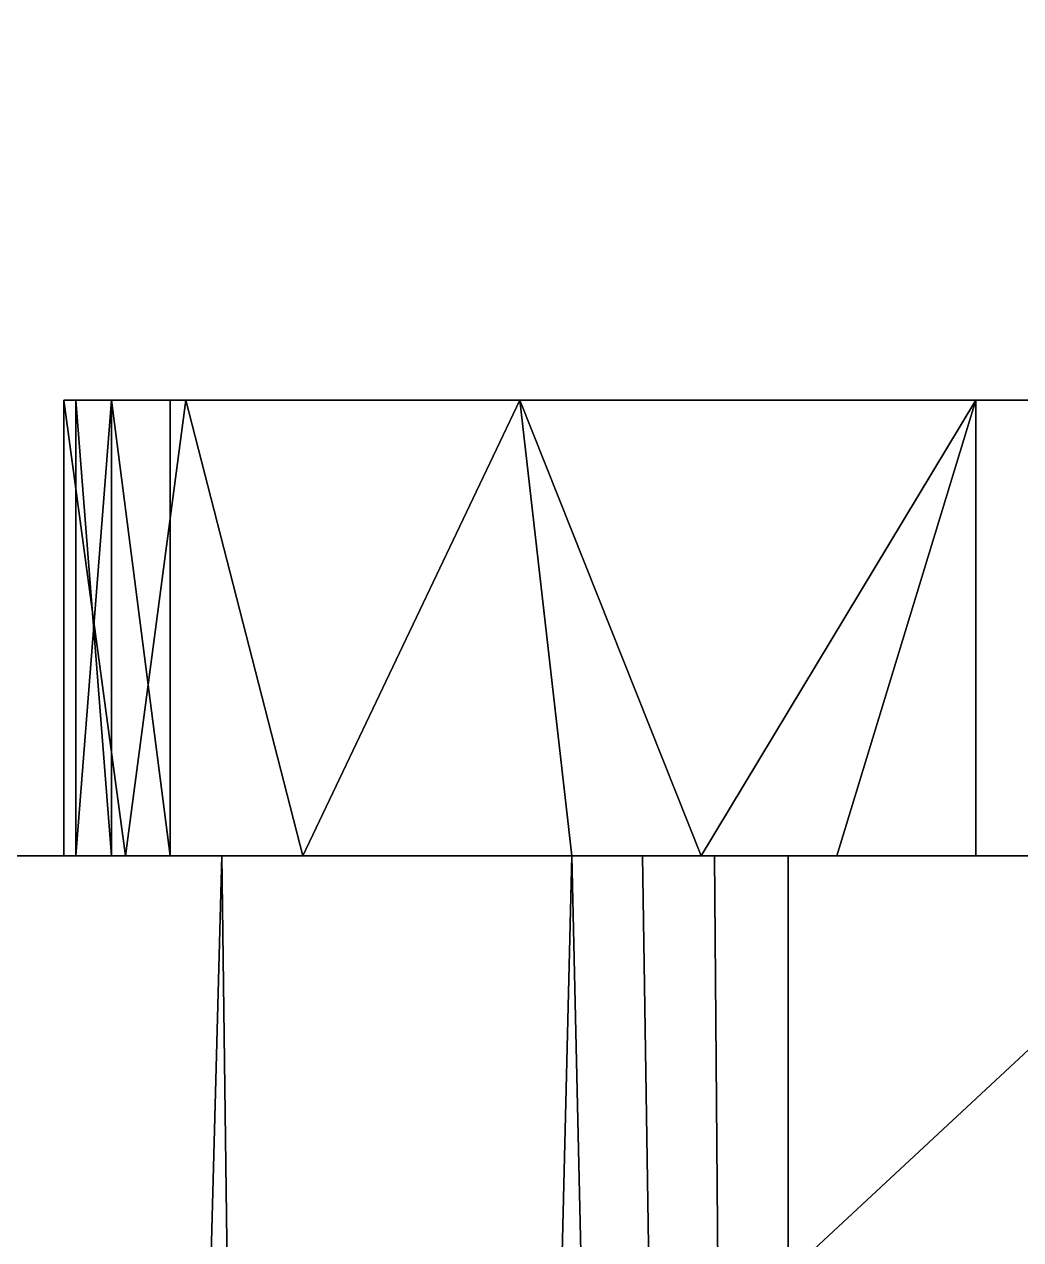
# Model space of a CAD drawing. Extents: x -1998 to 40, y -600 to 0.
# Drawn here: x -1972.053 to -1970.961, y -429.621 to -428.288 of the extents above; entities that cross this region are included whole.
import ezdxf

# ---------------------------------------------------------------- set-up
doc = ezdxf.new("R2010")
doc.units = 0

# ---------------------------------------------------------------- blocks, each defined once
blk = doc.blocks.new('rack tv terrero.bajo.Suelo1', base_point=(20, 20))
at = {"layer": 'e-cerezo locarno H1632', "color": 0}
for points in [[(20, 20), (20, 432), (1500, 432), (1500, 20)], [(20, 20, 18), (20, 432, 18), (1500, 432, 18), (1500, 20, 18)]]:
    blk.add_3dface(points, dxfattribs=at)
blk = doc.blocks.new('rack tv terrero.bajo.Suelo')
at = {"layer": 'e-cerezo locarno H1632'}
blk.add_blockref('rack tv terrero.bajo.Suelo1', (20, 20), dxfattribs=at)
blk = doc.blocks.new('rack tv terrero.bajo.Techo1', base_point=(1500, 0, 600))
at = {"layer": 'e-cerezo locarno H1632', "color": 0}
for points in [[(1500, 0, 600), (1500, 432, 600), (0, 432, 600), (0, 0, 600)], [(1500, 0, 582), (1500, 432, 582), (0, 432, 582), (0, 0, 582)]]:
    blk.add_3dface(points, dxfattribs=at)
blk = doc.blocks.new('rack tv terrero.bajo.Techo')
at = {"layer": 'e-cerezo locarno H1632'}
blk.add_blockref('rack tv terrero.bajo.Techo1', (1500, 0, 600), dxfattribs=at)
blk = doc.blocks.new('rack tv terrero.bajo.Latl Izq1', base_point=(20, 20, 582))
at = {"layer": 'e-cerezo locarno', "color": 0}
blk.add_3dface([(38, 20, 582), (38, 432, 582), (20, 432, 582), (20, 20, 582)], dxfattribs=at)
at = {"layer": 'e-cerezo locarno H1632', "color": 0}
blk.add_3dface([(38, 432, 18), (38, 20, 18), (20, 20, 18), (20, 432, 18)], dxfattribs=at)
blk = doc.blocks.new('rack tv terrero.bajo.Latl Izq')
at = {"layer": 'e-cerezo locarno H1632'}
blk.add_blockref('rack tv terrero.bajo.Latl Izq1', (20, 20, 582), dxfattribs=at)
blk = doc.blocks.new('rack tv terrero.bajo.puerta (unica) [1]2', base_point=(62.45, 20.8, 273.5))
at = {"layer": 'ACCESSORY', "color": 0, "invisible_edges": 8}
for points in [[(26.0032, 21.3, 310.3618), (25.9901, 21.3, 310.2), (26.9901, 21.3, 309.2), (26.0032, 21.3, 310.3618)], [(26.0032, 21.3, 310.3618), (25.9901, 21.3, 310.2), (26.9901, 21.3, 309.2), (26.0032, 21.3, 310.3618)], [(26.124, 21.3, 309.7), (26.9901, 21.3, 309.2), (25.9901, 21.3, 310.2), (26.124, 21.3, 309.7)], [(26.124, 21.3, 309.7), (26.9901, 21.3, 309.2), (25.9901, 21.3, 310.2), (26.124, 21.3, 309.7)], [(25.9901, 21.3, 293.8), (26.0032, 21.3, 293.6382), (26.9901, 21.3, 294.8), (25.9901, 21.3, 293.8)], [(25.9901, 21.3, 293.8), (26.0032, 21.3, 293.6382), (26.9901, 21.3, 294.8), (25.9901, 21.3, 293.8)], [(25.9901, 21.3, 310.2), (26.0579, 20.8, 309.8379), (26.124, 21.3, 309.7), (25.9901, 21.3, 310.2)], [(25.9901, 21.3, 310.2), (26.0579, 20.8, 309.8379), (26.124, 21.3, 309.7), (25.9901, 21.3, 310.2)], [(25.9901, 21.3, 293.8), (26.124, 21.3, 294.3), (26.0579, 20.8, 294.1621), (25.9901, 21.3, 293.8)], [(25.9901, 21.3, 293.8), (26.124, 21.3, 294.3), (26.0579, 20.8, 294.1621), (25.9901, 21.3, 293.8)], [(25.9901, 20.8, 310.2), (26.0579, 20.8, 309.8379), (25.9901, 21.3, 310.2), (25.9901, 20.8, 310.2)], [(25.9901, 20.8, 310.2), (26.0579, 20.8, 309.8379), (25.9901, 21.3, 310.2), (25.9901, 20.8, 310.2)], [(25.9901, 20.8, 293.8), (25.9901, 21.3, 293.8), (26.0579, 20.8, 294.1621), (25.9901, 20.8, 293.8)], [(25.9901, 20.8, 293.8), (25.9901, 21.3, 293.8), (26.0579, 20.8, 294.1621), (25.9901, 20.8, 293.8)], [(26.0032, 21.3, 310.3618), (26.9901, 21.3, 309.2), (26.0424, 21.3, 310.5194), (26.0032, 21.3, 310.3618)], [(26.0032, 21.3, 310.3618), (26.9901, 21.3, 309.2), (26.0424, 21.3, 310.5194), (26.0032, 21.3, 310.3618)], [(26.0032, 21.3, 293.6382), (26.0424, 21.3, 293.4806), (26.9901, 21.3, 294.8), (26.0032, 21.3, 293.6382)], [(26.0032, 21.3, 293.6382), (26.0424, 21.3, 293.4806), (26.9901, 21.3, 294.8), (26.0032, 21.3, 293.6382)], [(26.0424, 21.3, 310.5194), (26.0424, 20.8, 310.5194), (26.0032, 21.3, 310.3618), (26.0424, 21.3, 310.5194)], [(26.0424, 21.3, 310.5194), (26.0424, 20.8, 310.5194), (26.0032, 21.3, 310.3618), (26.0424, 21.3, 310.5194)], [(26.0032, 20.8, 310.3618), (26.0032, 21.3, 310.3618), (26.0424, 20.8, 310.5194), (26.0032, 20.8, 310.3618)], [(26.0032, 20.8, 310.3618), (26.0032, 21.3, 310.3618), (26.0424, 20.8, 310.5194), (26.0032, 20.8, 310.3618)], [(26.0032, 20.8, 293.6382), (26.0424, 20.8, 293.4806), (26.0424, 21.3, 293.4806), (26.0032, 20.8, 293.6382)], [(26.0032, 20.8, 293.6382), (26.0424, 20.8, 293.4806), (26.0424, 21.3, 293.4806), (26.0032, 20.8, 293.6382)], [(26.0032, 21.3, 293.6382), (26.0032, 20.8, 293.6382), (26.0424, 21.3, 293.4806), (26.0032, 21.3, 293.6382)], [(26.0032, 21.3, 293.6382), (26.0032, 20.8, 293.6382), (26.0424, 21.3, 293.4806), (26.0032, 21.3, 293.6382)], [(26.1066, 21.3, 310.6686), (26.0424, 21.3, 310.5194), (26.9901, 21.3, 309.2), (26.1066, 21.3, 310.6686)], [(26.1066, 21.3, 310.6686), (26.0424, 21.3, 310.5194), (26.9901, 21.3, 309.2), (26.1066, 21.3, 310.6686)], [(26.0424, 21.3, 293.4806), (26.1066, 21.3, 293.3314), (26.9901, 21.3, 294.8), (26.0424, 21.3, 293.4806)], [(26.0424, 21.3, 293.4806), (26.1066, 21.3, 293.3314), (26.9901, 21.3, 294.8), (26.0424, 21.3, 293.4806)], [(26.1066, 21.3, 310.6686), (26.1066, 20.8, 310.6686), (26.0424, 21.3, 310.5194), (26.1066, 21.3, 310.6686)], [(26.1066, 21.3, 310.6686), (26.1066, 20.8, 310.6686), (26.0424, 21.3, 310.5194), (26.1066, 21.3, 310.6686)], [(26.1066, 20.8, 310.6686), (26.0424, 20.8, 310.5194), (26.0424, 21.3, 310.5194), (26.1066, 20.8, 310.6686)], [(26.1066, 20.8, 310.6686), (26.0424, 20.8, 310.5194), (26.0424, 21.3, 310.5194), (26.1066, 20.8, 310.6686)], [(26.2523, 20.8, 309.5249), (26.124, 21.3, 309.7), (26.0579, 20.8, 309.8379), (26.2523, 20.8, 309.5249)], [(26.2523, 20.8, 309.5249), (26.124, 21.3, 309.7), (26.0579, 20.8, 309.8379), (26.2523, 20.8, 309.5249)], [(26.0579, 20.8, 294.1621), (26.124, 21.3, 294.3), (26.2523, 20.8, 294.4751), (26.0579, 20.8, 294.1621)], [(26.0579, 20.8, 294.1621), (26.124, 21.3, 294.3), (26.2523, 20.8, 294.4751), (26.0579, 20.8, 294.1621)], [(29.7293, 21.3, 315.4325), (26.1066, 21.3, 310.6686), (26.9901, 21.3, 309.2), (29.7293, 21.3, 315.4325)], [(29.7293, 21.3, 315.4325), (26.1066, 21.3, 310.6686), (26.9901, 21.3, 309.2), (29.7293, 21.3, 315.4325)], [(26.1066, 21.3, 293.3314), (29.7293, 21.3, 288.5675), (26.9901, 21.3, 294.8), (26.1066, 21.3, 293.3314)], [(26.1066, 21.3, 293.3314), (29.7293, 21.3, 288.5675), (26.9901, 21.3, 294.8), (26.1066, 21.3, 293.3314)], [(26.4901, 21.3, 309.334), (26.9901, 21.3, 309.2), (26.124, 21.3, 309.7), (26.4901, 21.3, 309.334)], [(26.4901, 21.3, 309.334), (26.9901, 21.3, 309.2), (26.124, 21.3, 309.7), (26.4901, 21.3, 309.334)], [(26.124, 21.3, 309.7), (26.2523, 20.8, 309.5249), (26.4901, 21.3, 309.334), (26.124, 21.3, 309.7)], [(26.124, 21.3, 309.7), (26.2523, 20.8, 309.5249), (26.4901, 21.3, 309.334), (26.124, 21.3, 309.7)], [(26.4901, 21.3, 294.666), (26.2523, 20.8, 294.4751), (26.124, 21.3, 294.3), (26.4901, 21.3, 294.666)], [(26.4901, 21.3, 294.666), (26.2523, 20.8, 294.4751), (26.124, 21.3, 294.3), (26.4901, 21.3, 294.666)], [(26.2523, 20.8, 309.5249), (26.5469, 20.8, 309.3035), (26.4901, 21.3, 309.334), (26.2523, 20.8, 309.5249)], [(26.2523, 20.8, 309.5249), (26.5469, 20.8, 309.3035), (26.4901, 21.3, 309.334), (26.2523, 20.8, 309.5249)], [(26.5469, 20.8, 294.6965), (26.2523, 20.8, 294.4751), (26.4901, 21.3, 294.666), (26.5469, 20.8, 294.6965)], [(26.5469, 20.8, 294.6965), (26.2523, 20.8, 294.4751), (26.4901, 21.3, 294.666), (26.5469, 20.8, 294.6965)], [(26.4901, 21.3, 309.334), (26.6887, 20.8, 309.2465), (26.9901, 21.3, 309.2), (26.4901, 21.3, 309.334)], [(26.4901, 21.3, 309.334), (26.6887, 20.8, 309.2465), (26.9901, 21.3, 309.2), (26.4901, 21.3, 309.334)], [(26.9901, 21.3, 294.8), (26.6887, 20.8, 294.7535), (26.4901, 21.3, 294.666), (26.9901, 21.3, 294.8)], [(26.9901, 21.3, 294.8), (26.6887, 20.8, 294.7535), (26.4901, 21.3, 294.666), (26.9901, 21.3, 294.8)], [(26.5469, 20.8, 309.3035), (26.6887, 20.8, 309.2465), (26.4901, 21.3, 309.334), (26.5469, 20.8, 309.3035)], [(26.5469, 20.8, 309.3035), (26.6887, 20.8, 309.2465), (26.4901, 21.3, 309.334), (26.5469, 20.8, 309.3035)], [(26.6887, 20.8, 294.7535), (26.5469, 20.8, 294.6965), (26.4901, 21.3, 294.666), (26.6887, 20.8, 294.7535)], [(26.6887, 20.8, 294.7535), (26.5469, 20.8, 294.6965), (26.4901, 21.3, 294.666), (26.6887, 20.8, 294.7535)], [(26.6887, 20.8, 309.2465), (26.8376, 20.8, 309.2117), (26.9901, 21.3, 309.2), (26.6887, 20.8, 309.2465)], [(26.6887, 20.8, 309.2465), (26.8376, 20.8, 309.2117), (26.9901, 21.3, 309.2), (26.6887, 20.8, 309.2465)], [(26.8376, 20.8, 294.7883), (26.6887, 20.8, 294.7535), (26.9901, 21.3, 294.8), (26.8376, 20.8, 294.7883)], [(26.8376, 20.8, 294.7883), (26.6887, 20.8, 294.7535), (26.9901, 21.3, 294.8), (26.8376, 20.8, 294.7883)], [(26.8376, 20.8, 309.2117), (26.9901, 20.8, 309.2), (26.9901, 21.3, 309.2), (26.8376, 20.8, 309.2117)], [(26.8376, 20.8, 309.2117), (26.9901, 20.8, 309.2), (26.9901, 21.3, 309.2), (26.8376, 20.8, 309.2117)], [(26.9901, 20.8, 294.8), (26.8376, 20.8, 294.7883), (26.9901, 21.3, 294.8), (26.9901, 20.8, 294.8)], [(26.9901, 20.8, 294.8), (26.8376, 20.8, 294.7883), (26.9901, 21.3, 294.8), (26.9901, 20.8, 294.8)], [(37.7012, 21.3, 309.2), (29.7293, 21.3, 315.4325), (26.9901, 21.3, 309.2), (37.7012, 21.3, 309.2)], [(37.7012, 21.3, 309.2), (29.7293, 21.3, 315.4325), (26.9901, 21.3, 309.2), (37.7012, 21.3, 309.2)], [(37.7012, 21.3, 294.8), (26.9901, 21.3, 294.8), (29.7293, 21.3, 288.5675), (37.7012, 21.3, 294.8)], [(37.7012, 21.3, 294.8), (26.9901, 21.3, 294.8), (29.7293, 21.3, 288.5675), (37.7012, 21.3, 294.8)], [(26.5959, 20.1672, 305.65), (27.6064, 21.1075, 305.65), (28.195, 15.6366, 305.65), (26.5959, 20.1672, 305.65)], [(26.5959, 20.1672, 305.65), (27.6064, 21.1075, 305.65), (28.195, 15.6366, 305.65), (26.5959, 20.1672, 305.65)], [(27.6064, 21.1075, 298.35), (26.5959, 20.1672, 298.35), (28.195, 15.6366, 298.35), (27.6064, 21.1075, 298.35)], [(27.6064, 21.1075, 298.35), (26.5959, 20.1672, 298.35), (28.195, 15.6366, 298.35), (27.6064, 21.1075, 298.35)], [(27.6064, 21.1075, 298.35), (26.5959, 20.1672, 305.65), (26.5959, 20.1672, 298.35), (27.6064, 21.1075, 298.35)], [(27.6064, 21.1075, 298.35), (26.5959, 20.1672, 305.65), (26.5959, 20.1672, 298.35), (27.6064, 21.1075, 298.35)], [(27.6064, 21.1075, 298.35), (27.6064, 21.1075, 305.65), (26.5959, 20.1672, 305.65), (27.6064, 21.1075, 298.35)], [(27.6064, 21.1075, 298.35), (27.6064, 21.1075, 305.65), (26.5959, 20.1672, 305.65), (27.6064, 21.1075, 298.35)], [(27.838, 20.8, 309.2), (25.55, 20.8, 306.5431), (27.838, 20.8, 294.8), (27.838, 20.8, 309.2)], [(27.838, 20.8, 309.2), (25.55, 20.8, 306.5431), (27.838, 20.8, 294.8), (27.838, 20.8, 309.2)], [(25.8306, 20.8, 307.4814), (25.55, 20.8, 306.5431), (27.838, 20.8, 309.2), (25.8306, 20.8, 307.4814)], [(25.8306, 20.8, 307.4814), (25.55, 20.8, 306.5431), (27.838, 20.8, 309.2), (25.8306, 20.8, 307.4814)], [(25.55, 20.8, 306.5431), (25.55, 20.8, 297.4569), (27.838, 20.8, 294.8), (25.55, 20.8, 306.5431)], [(25.55, 20.8, 306.5431), (25.55, 20.8, 297.4569), (27.838, 20.8, 294.8), (25.55, 20.8, 306.5431)], [(25.55, 20.8, 297.4569), (25.8306, 20.8, 296.5186), (27.838, 20.8, 294.8), (25.55, 20.8, 297.4569)], [(25.55, 20.8, 297.4569), (25.8306, 20.8, 296.5186), (27.838, 20.8, 294.8), (25.55, 20.8, 297.4569)], [(26.1633, 20.8, 308.4025), (25.8306, 20.8, 307.4814), (27.838, 20.8, 309.2), (26.1633, 20.8, 308.4025)], [(26.1633, 20.8, 308.4025), (25.8306, 20.8, 307.4814), (27.838, 20.8, 309.2), (26.1633, 20.8, 308.4025)], [(26.1633, 20.8, 295.5975), (27.838, 20.8, 294.8), (25.8306, 20.8, 296.5186), (26.1633, 20.8, 295.5975)], [(26.1633, 20.8, 295.5975), (27.838, 20.8, 294.8), (25.8306, 20.8, 296.5186), (26.1633, 20.8, 295.5975)], [(25.8306, 20.8, 307.4814), (26.1633, 20.8, 308.4025), (25.889, 10.6, 307.6553), (25.8306, 20.8, 307.4814)], [(25.8306, 20.8, 307.4814), (26.1633, 20.8, 308.4025), (25.889, 10.6, 307.6553), (25.8306, 20.8, 307.4814)], [(25.8306, 20.8, 296.5186), (25.889, 10.6, 296.3447), (26.1633, 20.8, 295.5975), (25.8306, 20.8, 296.5186)], [(25.8306, 20.8, 296.5186), (25.889, 10.6, 296.3447), (26.1633, 20.8, 295.5975), (25.8306, 20.8, 296.5186)], [(25.889, 10.6, 307.6553), (26.1633, 20.8, 308.4025), (26.3011, 10.6, 308.7425), (25.889, 10.6, 307.6553)], [(25.889, 10.6, 307.6553), (26.1633, 20.8, 308.4025), (26.3011, 10.6, 308.7425), (25.889, 10.6, 307.6553)], [(26.3011, 10.6, 295.2575), (26.1633, 20.8, 295.5975), (25.889, 10.6, 296.3447), (26.3011, 10.6, 295.2575)], [(26.3011, 10.6, 295.2575), (26.1633, 20.8, 295.5975), (25.889, 10.6, 296.3447), (26.3011, 10.6, 295.2575)], [(25.9901, 20.8, 310.2), (26.0032, 20.8, 310.3618), (26.7844, 20.8, 309.8), (25.9901, 20.8, 310.2)], [(25.9901, 20.8, 310.2), (26.0032, 20.8, 310.3618), (26.7844, 20.8, 309.8), (25.9901, 20.8, 310.2)], [(26.0579, 20.8, 309.8379), (25.9901, 20.8, 310.2), (26.7844, 20.8, 309.8), (26.0579, 20.8, 309.8379)], [(26.0579, 20.8, 309.8379), (25.9901, 20.8, 310.2), (26.7844, 20.8, 309.8), (26.0579, 20.8, 309.8379)], [(26.7844, 20.8, 294.2), (25.9901, 20.8, 293.8), (26.0579, 20.8, 294.1621), (26.7844, 20.8, 294.2)], [(26.7844, 20.8, 294.2), (25.9901, 20.8, 293.8), (26.0579, 20.8, 294.1621), (26.7844, 20.8, 294.2)], [(26.0032, 20.8, 293.6382), (25.9901, 20.8, 293.8), (26.7844, 20.8, 294.2), (26.0032, 20.8, 293.6382)], [(26.0032, 20.8, 293.6382), (25.9901, 20.8, 293.8), (26.7844, 20.8, 294.2), (26.0032, 20.8, 293.6382)], [(26.0032, 20.8, 310.3618), (26.0424, 20.8, 310.5194), (26.7844, 20.8, 309.8), (26.0032, 20.8, 310.3618)], [(26.0032, 20.8, 310.3618), (26.0424, 20.8, 310.5194), (26.7844, 20.8, 309.8), (26.0032, 20.8, 310.3618)], [(26.0424, 20.8, 293.4806), (26.0032, 20.8, 293.6382), (26.7844, 20.8, 294.2), (26.0424, 20.8, 293.4806)], [(26.0424, 20.8, 293.4806), (26.0032, 20.8, 293.6382), (26.7844, 20.8, 294.2), (26.0424, 20.8, 293.4806)], [(26.0424, 20.8, 310.5194), (26.1066, 20.8, 310.6686), (26.7844, 20.8, 309.8), (26.0424, 20.8, 310.5194)], [(26.0424, 20.8, 310.5194), (26.1066, 20.8, 310.6686), (26.7844, 20.8, 309.8), (26.0424, 20.8, 310.5194)], [(26.1066, 20.8, 293.3314), (26.0424, 20.8, 293.4806), (26.7844, 20.8, 294.2), (26.1066, 20.8, 293.3314)], [(26.1066, 20.8, 293.3314), (26.0424, 20.8, 293.4806), (26.7844, 20.8, 294.2), (26.1066, 20.8, 293.3314)], [(26.7035, 20.8, 309.6353), (26.0579, 20.8, 309.8379), (26.7844, 20.8, 309.8), (26.7035, 20.8, 309.6353)], [(26.7035, 20.8, 309.6353), (26.0579, 20.8, 309.8379), (26.7844, 20.8, 309.8), (26.7035, 20.8, 309.6353)], [(26.7035, 20.8, 294.3647), (26.7844, 20.8, 294.2), (26.0579, 20.8, 294.1621), (26.7035, 20.8, 294.3647)], [(26.7035, 20.8, 294.3647), (26.7844, 20.8, 294.2), (26.0579, 20.8, 294.1621), (26.7035, 20.8, 294.3647)], [(26.0579, 20.8, 309.8379), (26.7035, 20.8, 309.6353), (26.2523, 20.8, 309.5249), (26.0579, 20.8, 309.8379)], [(26.0579, 20.8, 309.8379), (26.7035, 20.8, 309.6353), (26.2523, 20.8, 309.5249), (26.0579, 20.8, 309.8379)], [(26.2523, 20.8, 294.4751), (26.7035, 20.8, 294.3647), (26.0579, 20.8, 294.1621), (26.2523, 20.8, 294.4751)], [(26.2523, 20.8, 294.4751), (26.7035, 20.8, 294.3647), (26.0579, 20.8, 294.1621), (26.2523, 20.8, 294.4751)], [(29.7293, 20.8, 315.4325), (30.9959, 20.8, 311.4), (26.1066, 20.8, 310.6686), (29.7293, 20.8, 315.4325)], [(29.7293, 20.8, 315.4325), (30.9959, 20.8, 311.4), (26.1066, 20.8, 310.6686), (29.7293, 20.8, 315.4325)], [(26.7844, 20.8, 309.8), (26.1066, 20.8, 310.6686), (30.9959, 20.8, 311.4), (26.7844, 20.8, 309.8)], [(26.7844, 20.8, 309.8), (26.1066, 20.8, 310.6686), (30.9959, 20.8, 311.4), (26.7844, 20.8, 309.8)], [(30.9959, 20.8, 292.6), (26.1066, 20.8, 293.3314), (26.7844, 20.8, 294.2), (30.9959, 20.8, 292.6)], [(30.9959, 20.8, 292.6), (26.1066, 20.8, 293.3314), (26.7844, 20.8, 294.2), (30.9959, 20.8, 292.6)], [(26.1066, 20.8, 293.3314), (30.9959, 20.8, 292.6), (29.7293, 20.8, 288.5675), (26.1066, 20.8, 293.3314)], [(26.1066, 20.8, 293.3314), (30.9959, 20.8, 292.6), (29.7293, 20.8, 288.5675), (26.1066, 20.8, 293.3314)], [(26.9901, 20.8, 309.2), (26.1633, 20.8, 308.4025), (27.838, 20.8, 309.2), (26.9901, 20.8, 309.2)], [(26.9901, 20.8, 309.2), (26.1633, 20.8, 308.4025), (27.838, 20.8, 309.2), (26.9901, 20.8, 309.2)], [(26.9901, 20.8, 294.8), (27.838, 20.8, 294.8), (26.1633, 20.8, 295.5975), (26.9901, 20.8, 294.8)], [(26.9901, 20.8, 294.8), (27.838, 20.8, 294.8), (26.1633, 20.8, 295.5975), (26.9901, 20.8, 294.8)], [(26.9901, 20.8, 309.2), (26.8376, 20.8, 309.2117), (26.1633, 20.8, 308.4025), (26.9901, 20.8, 309.2)], [(26.9901, 20.8, 309.2), (26.8376, 20.8, 309.2117), (26.1633, 20.8, 308.4025), (26.9901, 20.8, 309.2)], [(26.8376, 20.8, 294.7883), (26.9901, 20.8, 294.8), (26.1633, 20.8, 295.5975), (26.8376, 20.8, 294.7883)], [(26.8376, 20.8, 294.7883), (26.9901, 20.8, 294.8), (26.1633, 20.8, 295.5975), (26.8376, 20.8, 294.7883)], [(26.8376, 20.8, 309.2117), (26.6887, 20.8, 309.2465), (26.1633, 20.8, 308.4025), (26.8376, 20.8, 309.2117)], [(26.8376, 20.8, 309.2117), (26.6887, 20.8, 309.2465), (26.1633, 20.8, 308.4025), (26.8376, 20.8, 309.2117)], [(26.6887, 20.8, 309.2465), (26.5469, 20.8, 309.3035), (26.1633, 20.8, 308.4025), (26.6887, 20.8, 309.2465)], [(26.6887, 20.8, 309.2465), (26.5469, 20.8, 309.3035), (26.1633, 20.8, 308.4025), (26.6887, 20.8, 309.2465)], [(26.5469, 20.8, 309.3035), (26.3011, 10.6, 308.7425), (26.1633, 20.8, 308.4025), (26.5469, 20.8, 309.3035)], [(26.5469, 20.8, 309.3035), (26.3011, 10.6, 308.7425), (26.1633, 20.8, 308.4025), (26.5469, 20.8, 309.3035)], [(26.5469, 20.8, 294.6965), (26.1633, 20.8, 295.5975), (26.3011, 10.6, 295.2575), (26.5469, 20.8, 294.6965)], [(26.5469, 20.8, 294.6965), (26.1633, 20.8, 295.5975), (26.3011, 10.6, 295.2575), (26.5469, 20.8, 294.6965)], [(26.6244, 20.8, 309.4699), (26.2523, 20.8, 309.5249), (26.7035, 20.8, 309.6353), (26.6244, 20.8, 309.4699)], [(26.6244, 20.8, 309.4699), (26.2523, 20.8, 309.5249), (26.7035, 20.8, 309.6353), (26.6244, 20.8, 309.4699)], [(26.6244, 20.8, 294.5301), (26.7035, 20.8, 294.3647), (26.2523, 20.8, 294.4751), (26.6244, 20.8, 294.5301)], [(26.6244, 20.8, 294.5301), (26.7035, 20.8, 294.3647), (26.2523, 20.8, 294.4751), (26.6244, 20.8, 294.5301)], [(26.5469, 20.8, 309.3035), (26.2523, 20.8, 309.5249), (26.6244, 20.8, 309.4699), (26.5469, 20.8, 309.3035)], [(26.5469, 20.8, 309.3035), (26.2523, 20.8, 309.5249), (26.6244, 20.8, 309.4699), (26.5469, 20.8, 309.3035)], [(26.5469, 20.8, 294.6965), (26.6244, 20.8, 294.5301), (26.2523, 20.8, 294.4751), (26.5469, 20.8, 294.6965)], [(26.5469, 20.8, 294.6965), (26.6244, 20.8, 294.5301), (26.2523, 20.8, 294.4751), (26.5469, 20.8, 294.6965)], [(26.3011, 10.6, 308.7425), (26.5469, 20.8, 309.3035), (26.7844, 10.6, 309.8), (26.3011, 10.6, 308.7425)], [(26.3011, 10.6, 308.7425), (26.5469, 20.8, 309.3035), (26.7844, 10.6, 309.8), (26.3011, 10.6, 308.7425)], [(26.7844, 10.6, 294.2), (26.5469, 20.8, 294.6965), (26.3011, 10.6, 295.2575), (26.7844, 10.6, 294.2)], [(26.7844, 10.6, 294.2), (26.5469, 20.8, 294.6965), (26.3011, 10.6, 295.2575), (26.7844, 10.6, 294.2)], [(26.5469, 20.8, 309.3035), (26.6244, 20.8, 309.4699), (26.7844, 10.6, 309.8), (26.5469, 20.8, 309.3035)], [(26.5469, 20.8, 309.3035), (26.6244, 20.8, 309.4699), (26.7844, 10.6, 309.8), (26.5469, 20.8, 309.3035)], [(26.6244, 20.8, 294.5301), (26.5469, 20.8, 294.6965), (26.7844, 10.6, 294.2), (26.6244, 20.8, 294.5301)], [(26.6244, 20.8, 294.5301), (26.5469, 20.8, 294.6965), (26.7844, 10.6, 294.2), (26.6244, 20.8, 294.5301)], [(26.6244, 20.8, 309.4699), (26.7035, 20.8, 309.6353), (26.7844, 10.6, 309.8), (26.6244, 20.8, 309.4699)], [(26.6244, 20.8, 309.4699), (26.7035, 20.8, 309.6353), (26.7844, 10.6, 309.8), (26.6244, 20.8, 309.4699)], [(26.7035, 20.8, 294.3647), (26.6244, 20.8, 294.5301), (26.7844, 10.6, 294.2), (26.7035, 20.8, 294.3647)], [(26.7035, 20.8, 294.3647), (26.6244, 20.8, 294.5301), (26.7844, 10.6, 294.2), (26.7035, 20.8, 294.3647)], [(26.7844, 20.8, 309.8), (26.7844, 10.6, 309.8), (26.7035, 20.8, 309.6353), (26.7844, 20.8, 309.8)], [(26.7844, 20.8, 309.8), (26.7844, 10.6, 309.8), (26.7035, 20.8, 309.6353), (26.7844, 20.8, 309.8)], [(26.7844, 20.8, 294.2), (26.7035, 20.8, 294.3647), (26.7844, 10.6, 294.2), (26.7844, 20.8, 294.2)], [(26.7844, 20.8, 294.2), (26.7035, 20.8, 294.3647), (26.7844, 10.6, 294.2), (26.7844, 20.8, 294.2)], [(30.9959, 20.8, 309.8), (26.7844, 20.8, 309.8), (30.9959, 20.8, 311.4), (30.9959, 20.8, 309.8)], [(30.9959, 20.8, 309.8), (26.7844, 20.8, 309.8), (30.9959, 20.8, 311.4), (30.9959, 20.8, 309.8)], [(30.9959, 20.8, 292.6), (26.7844, 20.8, 294.2), (30.9959, 20.8, 294.2), (30.9959, 20.8, 292.6)], [(30.9959, 20.8, 292.6), (26.7844, 20.8, 294.2), (30.9959, 20.8, 294.2), (30.9959, 20.8, 292.6)]]:
    blk.add_3dface(points, dxfattribs=at)
at = {"layer": 'ACCESSORY', "color": 0}
for points in [[(26.4901, 21.3, 294.666), (26.124, 21.3, 294.3), (25.9901, 21.3, 293.8), (26.9901, 21.3, 294.8)], [(26.4901, 21.3, 294.666), (26.124, 21.3, 294.3), (25.9901, 21.3, 293.8), (26.9901, 21.3, 294.8)], [(26.0032, 20.8, 310.3618), (25.9901, 20.8, 310.2), (25.9901, 21.3, 310.2), (26.0032, 21.3, 310.3618)], [(26.0032, 20.8, 310.3618), (25.9901, 20.8, 310.2), (25.9901, 21.3, 310.2), (26.0032, 21.3, 310.3618)], [(26.0032, 21.3, 293.6382), (25.9901, 21.3, 293.8), (25.9901, 20.8, 293.8), (26.0032, 20.8, 293.6382)], [(26.0032, 21.3, 293.6382), (25.9901, 21.3, 293.8), (25.9901, 20.8, 293.8), (26.0032, 20.8, 293.6382)], [(26.1066, 21.3, 293.3314), (26.0424, 21.3, 293.4806), (26.0424, 20.8, 293.4806), (26.1066, 20.8, 293.3314)], [(26.1066, 21.3, 293.3314), (26.0424, 21.3, 293.4806), (26.0424, 20.8, 293.4806), (26.1066, 20.8, 293.3314)], [(26.1066, 20.8, 310.6686), (26.1066, 21.3, 310.6686), (29.7293, 21.3, 315.4325), (29.7293, 20.8, 315.4325)], [(26.1066, 20.8, 310.6686), (26.1066, 21.3, 310.6686), (29.7293, 21.3, 315.4325), (29.7293, 20.8, 315.4325)], [(29.7293, 20.8, 288.5675), (29.7293, 21.3, 288.5675), (26.1066, 21.3, 293.3314), (26.1066, 20.8, 293.3314)], [(29.7293, 20.8, 288.5675), (29.7293, 21.3, 288.5675), (26.1066, 21.3, 293.3314), (26.1066, 20.8, 293.3314)], [(26.9901, 21.3, 309.2), (26.9901, 20.8, 309.2), (27.838, 20.8, 309.2), (37.7012, 21.3, 309.2)], [(26.9901, 21.3, 309.2), (26.9901, 20.8, 309.2), (27.838, 20.8, 309.2), (37.7012, 21.3, 309.2)], [(27.838, 20.8, 294.8), (26.9901, 20.8, 294.8), (26.9901, 21.3, 294.8), (37.7012, 21.3, 294.8)], [(27.838, 20.8, 294.8), (26.9901, 20.8, 294.8), (26.9901, 21.3, 294.8), (37.7012, 21.3, 294.8)], [(26.1633, 20.8, 295.5975), (26.5469, 20.8, 294.6965), (26.6887, 20.8, 294.7535), (26.8376, 20.8, 294.7883)], [(26.1633, 20.8, 295.5975), (26.5469, 20.8, 294.6965), (26.6887, 20.8, 294.7535), (26.8376, 20.8, 294.7883)], [(30.9959, 10.6, 309.8), (26.7844, 10.6, 309.8), (26.7844, 20.8, 309.8), (30.9959, 20.8, 309.8)], [(30.9959, 10.6, 309.8), (26.7844, 10.6, 309.8), (26.7844, 20.8, 309.8), (30.9959, 20.8, 309.8)], [(26.7844, 20.8, 294.2), (26.7844, 10.6, 294.2), (30.9959, 10.6, 294.2), (30.9959, 20.8, 294.2)], [(26.7844, 20.8, 294.2), (26.7844, 10.6, 294.2), (30.9959, 10.6, 294.2), (30.9959, 20.8, 294.2)]]:
    blk.add_3dface(points, dxfattribs=at)
blk = doc.blocks.new('rack tv terrero.bajo.puerta (unica) [1]3', base_point=(62.45, 20.8, 91.5))
at = {"layer": 'ACCESSORY', "color": 0, "invisible_edges": 8}
for points in [[(26.0032, 21.3, 128.3618), (25.9901, 21.3, 128.2), (26.9901, 21.3, 127.2), (26.0032, 21.3, 128.3618)], [(26.0032, 21.3, 128.3618), (25.9901, 21.3, 128.2), (26.9901, 21.3, 127.2), (26.0032, 21.3, 128.3618)], [(26.124, 21.3, 127.7), (26.9901, 21.3, 127.2), (25.9901, 21.3, 128.2), (26.124, 21.3, 127.7)], [(26.124, 21.3, 127.7), (26.9901, 21.3, 127.2), (25.9901, 21.3, 128.2), (26.124, 21.3, 127.7)], [(25.9901, 21.3, 111.8), (26.0032, 21.3, 111.6382), (26.9901, 21.3, 112.8), (25.9901, 21.3, 111.8)], [(25.9901, 21.3, 111.8), (26.0032, 21.3, 111.6382), (26.9901, 21.3, 112.8), (25.9901, 21.3, 111.8)], [(25.9901, 21.3, 128.2), (26.0579, 20.8, 127.8379), (26.124, 21.3, 127.7), (25.9901, 21.3, 128.2)], [(25.9901, 21.3, 128.2), (26.0579, 20.8, 127.8379), (26.124, 21.3, 127.7), (25.9901, 21.3, 128.2)], [(25.9901, 21.3, 111.8), (26.124, 21.3, 112.3), (26.0579, 20.8, 112.1621), (25.9901, 21.3, 111.8)], [(25.9901, 21.3, 111.8), (26.124, 21.3, 112.3), (26.0579, 20.8, 112.1621), (25.9901, 21.3, 111.8)], [(25.9901, 20.8, 128.2), (26.0579, 20.8, 127.8379), (25.9901, 21.3, 128.2), (25.9901, 20.8, 128.2)], [(25.9901, 20.8, 128.2), (26.0579, 20.8, 127.8379), (25.9901, 21.3, 128.2), (25.9901, 20.8, 128.2)], [(25.9901, 20.8, 111.8), (25.9901, 21.3, 111.8), (26.0579, 20.8, 112.1621), (25.9901, 20.8, 111.8)], [(25.9901, 20.8, 111.8), (25.9901, 21.3, 111.8), (26.0579, 20.8, 112.1621), (25.9901, 20.8, 111.8)], [(26.0032, 21.3, 128.3618), (26.9901, 21.3, 127.2), (26.0424, 21.3, 128.5194), (26.0032, 21.3, 128.3618)], [(26.0032, 21.3, 128.3618), (26.9901, 21.3, 127.2), (26.0424, 21.3, 128.5194), (26.0032, 21.3, 128.3618)], [(26.0032, 21.3, 111.6382), (26.0424, 21.3, 111.4806), (26.9901, 21.3, 112.8), (26.0032, 21.3, 111.6382)], [(26.0032, 21.3, 111.6382), (26.0424, 21.3, 111.4806), (26.9901, 21.3, 112.8), (26.0032, 21.3, 111.6382)], [(26.0424, 21.3, 128.5194), (26.0424, 20.8, 128.5194), (26.0032, 21.3, 128.3618), (26.0424, 21.3, 128.5194)], [(26.0424, 21.3, 128.5194), (26.0424, 20.8, 128.5194), (26.0032, 21.3, 128.3618), (26.0424, 21.3, 128.5194)], [(26.0032, 20.8, 128.3618), (26.0032, 21.3, 128.3618), (26.0424, 20.8, 128.5194), (26.0032, 20.8, 128.3618)], [(26.0032, 20.8, 128.3618), (26.0032, 21.3, 128.3618), (26.0424, 20.8, 128.5194), (26.0032, 20.8, 128.3618)], [(26.0032, 20.8, 111.6382), (26.0424, 20.8, 111.4806), (26.0424, 21.3, 111.4806), (26.0032, 20.8, 111.6382)], [(26.0032, 20.8, 111.6382), (26.0424, 20.8, 111.4806), (26.0424, 21.3, 111.4806), (26.0032, 20.8, 111.6382)], [(26.0032, 21.3, 111.6382), (26.0032, 20.8, 111.6382), (26.0424, 21.3, 111.4806), (26.0032, 21.3, 111.6382)], [(26.0032, 21.3, 111.6382), (26.0032, 20.8, 111.6382), (26.0424, 21.3, 111.4806), (26.0032, 21.3, 111.6382)], [(26.1066, 21.3, 128.6686), (26.0424, 21.3, 128.5194), (26.9901, 21.3, 127.2), (26.1066, 21.3, 128.6686)], [(26.1066, 21.3, 128.6686), (26.0424, 21.3, 128.5194), (26.9901, 21.3, 127.2), (26.1066, 21.3, 128.6686)], [(26.0424, 21.3, 111.4806), (26.1066, 21.3, 111.3314), (26.9901, 21.3, 112.8), (26.0424, 21.3, 111.4806)], [(26.0424, 21.3, 111.4806), (26.1066, 21.3, 111.3314), (26.9901, 21.3, 112.8), (26.0424, 21.3, 111.4806)], [(26.1066, 21.3, 128.6686), (26.1066, 20.8, 128.6686), (26.0424, 21.3, 128.5194), (26.1066, 21.3, 128.6686)], [(26.1066, 21.3, 128.6686), (26.1066, 20.8, 128.6686), (26.0424, 21.3, 128.5194), (26.1066, 21.3, 128.6686)], [(26.1066, 20.8, 128.6686), (26.0424, 20.8, 128.5194), (26.0424, 21.3, 128.5194), (26.1066, 20.8, 128.6686)], [(26.1066, 20.8, 128.6686), (26.0424, 20.8, 128.5194), (26.0424, 21.3, 128.5194), (26.1066, 20.8, 128.6686)], [(26.2523, 20.8, 127.5249), (26.124, 21.3, 127.7), (26.0579, 20.8, 127.8379), (26.2523, 20.8, 127.5249)], [(26.2523, 20.8, 127.5249), (26.124, 21.3, 127.7), (26.0579, 20.8, 127.8379), (26.2523, 20.8, 127.5249)], [(26.0579, 20.8, 112.1621), (26.124, 21.3, 112.3), (26.2523, 20.8, 112.4751), (26.0579, 20.8, 112.1621)], [(26.0579, 20.8, 112.1621), (26.124, 21.3, 112.3), (26.2523, 20.8, 112.4751), (26.0579, 20.8, 112.1621)], [(29.7293, 21.3, 133.4325), (26.1066, 21.3, 128.6686), (26.9901, 21.3, 127.2), (29.7293, 21.3, 133.4325)], [(29.7293, 21.3, 133.4325), (26.1066, 21.3, 128.6686), (26.9901, 21.3, 127.2), (29.7293, 21.3, 133.4325)], [(26.1066, 21.3, 111.3314), (29.7293, 21.3, 106.5675), (26.9901, 21.3, 112.8), (26.1066, 21.3, 111.3314)], [(26.1066, 21.3, 111.3314), (29.7293, 21.3, 106.5675), (26.9901, 21.3, 112.8), (26.1066, 21.3, 111.3314)], [(26.4901, 21.3, 127.334), (26.9901, 21.3, 127.2), (26.124, 21.3, 127.7), (26.4901, 21.3, 127.334)], [(26.4901, 21.3, 127.334), (26.9901, 21.3, 127.2), (26.124, 21.3, 127.7), (26.4901, 21.3, 127.334)], [(26.124, 21.3, 127.7), (26.2523, 20.8, 127.5249), (26.4901, 21.3, 127.334), (26.124, 21.3, 127.7)], [(26.124, 21.3, 127.7), (26.2523, 20.8, 127.5249), (26.4901, 21.3, 127.334), (26.124, 21.3, 127.7)], [(26.4901, 21.3, 112.666), (26.2523, 20.8, 112.4751), (26.124, 21.3, 112.3), (26.4901, 21.3, 112.666)], [(26.4901, 21.3, 112.666), (26.2523, 20.8, 112.4751), (26.124, 21.3, 112.3), (26.4901, 21.3, 112.666)], [(26.2523, 20.8, 127.5249), (26.5469, 20.8, 127.3035), (26.4901, 21.3, 127.334), (26.2523, 20.8, 127.5249)], [(26.2523, 20.8, 127.5249), (26.5469, 20.8, 127.3035), (26.4901, 21.3, 127.334), (26.2523, 20.8, 127.5249)], [(26.5469, 20.8, 112.6965), (26.2523, 20.8, 112.4751), (26.4901, 21.3, 112.666), (26.5469, 20.8, 112.6965)], [(26.5469, 20.8, 112.6965), (26.2523, 20.8, 112.4751), (26.4901, 21.3, 112.666), (26.5469, 20.8, 112.6965)], [(26.4901, 21.3, 127.334), (26.6887, 20.8, 127.2465), (26.9901, 21.3, 127.2), (26.4901, 21.3, 127.334)], [(26.4901, 21.3, 127.334), (26.6887, 20.8, 127.2465), (26.9901, 21.3, 127.2), (26.4901, 21.3, 127.334)], [(26.9901, 21.3, 112.8), (26.6887, 20.8, 112.7535), (26.4901, 21.3, 112.666), (26.9901, 21.3, 112.8)], [(26.9901, 21.3, 112.8), (26.6887, 20.8, 112.7535), (26.4901, 21.3, 112.666), (26.9901, 21.3, 112.8)], [(26.5469, 20.8, 127.3035), (26.6887, 20.8, 127.2465), (26.4901, 21.3, 127.334), (26.5469, 20.8, 127.3035)], [(26.5469, 20.8, 127.3035), (26.6887, 20.8, 127.2465), (26.4901, 21.3, 127.334), (26.5469, 20.8, 127.3035)], [(26.6887, 20.8, 112.7535), (26.5469, 20.8, 112.6965), (26.4901, 21.3, 112.666), (26.6887, 20.8, 112.7535)], [(26.6887, 20.8, 112.7535), (26.5469, 20.8, 112.6965), (26.4901, 21.3, 112.666), (26.6887, 20.8, 112.7535)], [(26.6887, 20.8, 127.2465), (26.8376, 20.8, 127.2117), (26.9901, 21.3, 127.2), (26.6887, 20.8, 127.2465)], [(26.6887, 20.8, 127.2465), (26.8376, 20.8, 127.2117), (26.9901, 21.3, 127.2), (26.6887, 20.8, 127.2465)], [(26.8376, 20.8, 112.7883), (26.6887, 20.8, 112.7535), (26.9901, 21.3, 112.8), (26.8376, 20.8, 112.7883)], [(26.8376, 20.8, 112.7883), (26.6887, 20.8, 112.7535), (26.9901, 21.3, 112.8), (26.8376, 20.8, 112.7883)], [(26.8376, 20.8, 127.2117), (26.9901, 20.8, 127.2), (26.9901, 21.3, 127.2), (26.8376, 20.8, 127.2117)], [(26.8376, 20.8, 127.2117), (26.9901, 20.8, 127.2), (26.9901, 21.3, 127.2), (26.8376, 20.8, 127.2117)], [(26.9901, 20.8, 112.8), (26.8376, 20.8, 112.7883), (26.9901, 21.3, 112.8), (26.9901, 20.8, 112.8)], [(26.9901, 20.8, 112.8), (26.8376, 20.8, 112.7883), (26.9901, 21.3, 112.8), (26.9901, 20.8, 112.8)], [(37.7012, 21.3, 127.2), (29.7293, 21.3, 133.4325), (26.9901, 21.3, 127.2), (37.7012, 21.3, 127.2)], [(37.7012, 21.3, 127.2), (29.7293, 21.3, 133.4325), (26.9901, 21.3, 127.2), (37.7012, 21.3, 127.2)], [(37.7012, 21.3, 112.8), (26.9901, 21.3, 112.8), (29.7293, 21.3, 106.5675), (37.7012, 21.3, 112.8)], [(37.7012, 21.3, 112.8), (26.9901, 21.3, 112.8), (29.7293, 21.3, 106.5675), (37.7012, 21.3, 112.8)], [(26.5959, 20.1672, 123.65), (27.6064, 21.1075, 123.65), (28.195, 15.6366, 123.65), (26.5959, 20.1672, 123.65)], [(26.5959, 20.1672, 123.65), (27.6064, 21.1075, 123.65), (28.195, 15.6366, 123.65), (26.5959, 20.1672, 123.65)], [(27.6064, 21.1075, 116.35), (26.5959, 20.1672, 116.35), (28.195, 15.6366, 116.35), (27.6064, 21.1075, 116.35)], [(27.6064, 21.1075, 116.35), (26.5959, 20.1672, 116.35), (28.195, 15.6366, 116.35), (27.6064, 21.1075, 116.35)], [(27.6064, 21.1075, 116.35), (26.5959, 20.1672, 123.65), (26.5959, 20.1672, 116.35), (27.6064, 21.1075, 116.35)], [(27.6064, 21.1075, 116.35), (26.5959, 20.1672, 123.65), (26.5959, 20.1672, 116.35), (27.6064, 21.1075, 116.35)], [(27.6064, 21.1075, 116.35), (27.6064, 21.1075, 123.65), (26.5959, 20.1672, 123.65), (27.6064, 21.1075, 116.35)], [(27.6064, 21.1075, 116.35), (27.6064, 21.1075, 123.65), (26.5959, 20.1672, 123.65), (27.6064, 21.1075, 116.35)], [(27.838, 20.8, 127.2), (25.55, 20.8, 124.5431), (27.838, 20.8, 112.8), (27.838, 20.8, 127.2)], [(27.838, 20.8, 127.2), (25.55, 20.8, 124.5431), (27.838, 20.8, 112.8), (27.838, 20.8, 127.2)], [(25.8306, 20.8, 125.4814), (25.55, 20.8, 124.5431), (27.838, 20.8, 127.2), (25.8306, 20.8, 125.4814)], [(25.8306, 20.8, 125.4814), (25.55, 20.8, 124.5431), (27.838, 20.8, 127.2), (25.8306, 20.8, 125.4814)], [(25.55, 20.8, 124.5431), (25.55, 20.8, 115.4569), (27.838, 20.8, 112.8), (25.55, 20.8, 124.5431)], [(25.55, 20.8, 124.5431), (25.55, 20.8, 115.4569), (27.838, 20.8, 112.8), (25.55, 20.8, 124.5431)], [(25.55, 20.8, 115.4569), (25.8306, 20.8, 114.5186), (27.838, 20.8, 112.8), (25.55, 20.8, 115.4569)], [(25.55, 20.8, 115.4569), (25.8306, 20.8, 114.5186), (27.838, 20.8, 112.8), (25.55, 20.8, 115.4569)], [(26.1633, 20.8, 126.4025), (25.8306, 20.8, 125.4814), (27.838, 20.8, 127.2), (26.1633, 20.8, 126.4025)], [(26.1633, 20.8, 126.4025), (25.8306, 20.8, 125.4814), (27.838, 20.8, 127.2), (26.1633, 20.8, 126.4025)], [(26.1633, 20.8, 113.5975), (27.838, 20.8, 112.8), (25.8306, 20.8, 114.5186), (26.1633, 20.8, 113.5975)], [(26.1633, 20.8, 113.5975), (27.838, 20.8, 112.8), (25.8306, 20.8, 114.5186), (26.1633, 20.8, 113.5975)], [(25.8306, 20.8, 125.4814), (26.1633, 20.8, 126.4025), (25.889, 10.6, 125.6553), (25.8306, 20.8, 125.4814)], [(25.8306, 20.8, 125.4814), (26.1633, 20.8, 126.4025), (25.889, 10.6, 125.6553), (25.8306, 20.8, 125.4814)], [(25.8306, 20.8, 114.5186), (25.889, 10.6, 114.3447), (26.1633, 20.8, 113.5975), (25.8306, 20.8, 114.5186)], [(25.8306, 20.8, 114.5186), (25.889, 10.6, 114.3447), (26.1633, 20.8, 113.5975), (25.8306, 20.8, 114.5186)], [(25.889, 10.6, 125.6553), (26.1633, 20.8, 126.4025), (26.3011, 10.6, 126.7425), (25.889, 10.6, 125.6553)], [(25.889, 10.6, 125.6553), (26.1633, 20.8, 126.4025), (26.3011, 10.6, 126.7425), (25.889, 10.6, 125.6553)], [(26.3011, 10.6, 113.2575), (26.1633, 20.8, 113.5975), (25.889, 10.6, 114.3447), (26.3011, 10.6, 113.2575)], [(26.3011, 10.6, 113.2575), (26.1633, 20.8, 113.5975), (25.889, 10.6, 114.3447), (26.3011, 10.6, 113.2575)], [(25.9901, 20.8, 128.2), (26.0032, 20.8, 128.3618), (26.7844, 20.8, 127.8), (25.9901, 20.8, 128.2)], [(25.9901, 20.8, 128.2), (26.0032, 20.8, 128.3618), (26.7844, 20.8, 127.8), (25.9901, 20.8, 128.2)], [(26.0579, 20.8, 127.8379), (25.9901, 20.8, 128.2), (26.7844, 20.8, 127.8), (26.0579, 20.8, 127.8379)], [(26.0579, 20.8, 127.8379), (25.9901, 20.8, 128.2), (26.7844, 20.8, 127.8), (26.0579, 20.8, 127.8379)], [(26.7844, 20.8, 112.2), (25.9901, 20.8, 111.8), (26.0579, 20.8, 112.1621), (26.7844, 20.8, 112.2)], [(26.7844, 20.8, 112.2), (25.9901, 20.8, 111.8), (26.0579, 20.8, 112.1621), (26.7844, 20.8, 112.2)], [(26.0032, 20.8, 111.6382), (25.9901, 20.8, 111.8), (26.7844, 20.8, 112.2), (26.0032, 20.8, 111.6382)], [(26.0032, 20.8, 111.6382), (25.9901, 20.8, 111.8), (26.7844, 20.8, 112.2), (26.0032, 20.8, 111.6382)], [(26.0032, 20.8, 128.3618), (26.0424, 20.8, 128.5194), (26.7844, 20.8, 127.8), (26.0032, 20.8, 128.3618)], [(26.0032, 20.8, 128.3618), (26.0424, 20.8, 128.5194), (26.7844, 20.8, 127.8), (26.0032, 20.8, 128.3618)], [(26.0424, 20.8, 111.4806), (26.0032, 20.8, 111.6382), (26.7844, 20.8, 112.2), (26.0424, 20.8, 111.4806)], [(26.0424, 20.8, 111.4806), (26.0032, 20.8, 111.6382), (26.7844, 20.8, 112.2), (26.0424, 20.8, 111.4806)], [(26.0424, 20.8, 128.5194), (26.1066, 20.8, 128.6686), (26.7844, 20.8, 127.8), (26.0424, 20.8, 128.5194)], [(26.0424, 20.8, 128.5194), (26.1066, 20.8, 128.6686), (26.7844, 20.8, 127.8), (26.0424, 20.8, 128.5194)], [(26.1066, 20.8, 111.3314), (26.0424, 20.8, 111.4806), (26.7844, 20.8, 112.2), (26.1066, 20.8, 111.3314)], [(26.1066, 20.8, 111.3314), (26.0424, 20.8, 111.4806), (26.7844, 20.8, 112.2), (26.1066, 20.8, 111.3314)], [(26.7035, 20.8, 127.6353), (26.0579, 20.8, 127.8379), (26.7844, 20.8, 127.8), (26.7035, 20.8, 127.6353)], [(26.7035, 20.8, 127.6353), (26.0579, 20.8, 127.8379), (26.7844, 20.8, 127.8), (26.7035, 20.8, 127.6353)], [(26.7035, 20.8, 112.3647), (26.7844, 20.8, 112.2), (26.0579, 20.8, 112.1621), (26.7035, 20.8, 112.3647)], [(26.7035, 20.8, 112.3647), (26.7844, 20.8, 112.2), (26.0579, 20.8, 112.1621), (26.7035, 20.8, 112.3647)], [(26.0579, 20.8, 127.8379), (26.7035, 20.8, 127.6353), (26.2523, 20.8, 127.5249), (26.0579, 20.8, 127.8379)], [(26.0579, 20.8, 127.8379), (26.7035, 20.8, 127.6353), (26.2523, 20.8, 127.5249), (26.0579, 20.8, 127.8379)], [(26.2523, 20.8, 112.4751), (26.7035, 20.8, 112.3647), (26.0579, 20.8, 112.1621), (26.2523, 20.8, 112.4751)], [(26.2523, 20.8, 112.4751), (26.7035, 20.8, 112.3647), (26.0579, 20.8, 112.1621), (26.2523, 20.8, 112.4751)], [(29.7293, 20.8, 133.4325), (30.9959, 20.8, 129.4), (26.1066, 20.8, 128.6686), (29.7293, 20.8, 133.4325)], [(29.7293, 20.8, 133.4325), (30.9959, 20.8, 129.4), (26.1066, 20.8, 128.6686), (29.7293, 20.8, 133.4325)], [(26.7844, 20.8, 127.8), (26.1066, 20.8, 128.6686), (30.9959, 20.8, 129.4), (26.7844, 20.8, 127.8)], [(26.7844, 20.8, 127.8), (26.1066, 20.8, 128.6686), (30.9959, 20.8, 129.4), (26.7844, 20.8, 127.8)], [(30.9959, 20.8, 110.6), (26.1066, 20.8, 111.3314), (26.7844, 20.8, 112.2), (30.9959, 20.8, 110.6)], [(30.9959, 20.8, 110.6), (26.1066, 20.8, 111.3314), (26.7844, 20.8, 112.2), (30.9959, 20.8, 110.6)], [(26.1066, 20.8, 111.3314), (30.9959, 20.8, 110.6), (29.7293, 20.8, 106.5675), (26.1066, 20.8, 111.3314)], [(26.1066, 20.8, 111.3314), (30.9959, 20.8, 110.6), (29.7293, 20.8, 106.5675), (26.1066, 20.8, 111.3314)], [(26.9901, 20.8, 127.2), (26.1633, 20.8, 126.4025), (27.838, 20.8, 127.2), (26.9901, 20.8, 127.2)], [(26.9901, 20.8, 127.2), (26.1633, 20.8, 126.4025), (27.838, 20.8, 127.2), (26.9901, 20.8, 127.2)], [(26.9901, 20.8, 112.8), (27.838, 20.8, 112.8), (26.1633, 20.8, 113.5975), (26.9901, 20.8, 112.8)], [(26.9901, 20.8, 112.8), (27.838, 20.8, 112.8), (26.1633, 20.8, 113.5975), (26.9901, 20.8, 112.8)], [(26.9901, 20.8, 127.2), (26.8376, 20.8, 127.2117), (26.1633, 20.8, 126.4025), (26.9901, 20.8, 127.2)], [(26.9901, 20.8, 127.2), (26.8376, 20.8, 127.2117), (26.1633, 20.8, 126.4025), (26.9901, 20.8, 127.2)], [(26.8376, 20.8, 112.7883), (26.9901, 20.8, 112.8), (26.1633, 20.8, 113.5975), (26.8376, 20.8, 112.7883)], [(26.8376, 20.8, 112.7883), (26.9901, 20.8, 112.8), (26.1633, 20.8, 113.5975), (26.8376, 20.8, 112.7883)], [(26.8376, 20.8, 127.2117), (26.6887, 20.8, 127.2465), (26.1633, 20.8, 126.4025), (26.8376, 20.8, 127.2117)], [(26.8376, 20.8, 127.2117), (26.6887, 20.8, 127.2465), (26.1633, 20.8, 126.4025), (26.8376, 20.8, 127.2117)], [(26.6887, 20.8, 127.2465), (26.5469, 20.8, 127.3035), (26.1633, 20.8, 126.4025), (26.6887, 20.8, 127.2465)], [(26.6887, 20.8, 127.2465), (26.5469, 20.8, 127.3035), (26.1633, 20.8, 126.4025), (26.6887, 20.8, 127.2465)], [(26.5469, 20.8, 127.3035), (26.3011, 10.6, 126.7425), (26.1633, 20.8, 126.4025), (26.5469, 20.8, 127.3035)], [(26.5469, 20.8, 127.3035), (26.3011, 10.6, 126.7425), (26.1633, 20.8, 126.4025), (26.5469, 20.8, 127.3035)], [(26.5469, 20.8, 112.6965), (26.1633, 20.8, 113.5975), (26.3011, 10.6, 113.2575), (26.5469, 20.8, 112.6965)], [(26.5469, 20.8, 112.6965), (26.1633, 20.8, 113.5975), (26.3011, 10.6, 113.2575), (26.5469, 20.8, 112.6965)], [(26.6244, 20.8, 127.4699), (26.2523, 20.8, 127.5249), (26.7035, 20.8, 127.6353), (26.6244, 20.8, 127.4699)], [(26.6244, 20.8, 127.4699), (26.2523, 20.8, 127.5249), (26.7035, 20.8, 127.6353), (26.6244, 20.8, 127.4699)], [(26.6244, 20.8, 112.5301), (26.7035, 20.8, 112.3647), (26.2523, 20.8, 112.4751), (26.6244, 20.8, 112.5301)], [(26.6244, 20.8, 112.5301), (26.7035, 20.8, 112.3647), (26.2523, 20.8, 112.4751), (26.6244, 20.8, 112.5301)], [(26.5469, 20.8, 127.3035), (26.2523, 20.8, 127.5249), (26.6244, 20.8, 127.4699), (26.5469, 20.8, 127.3035)], [(26.5469, 20.8, 127.3035), (26.2523, 20.8, 127.5249), (26.6244, 20.8, 127.4699), (26.5469, 20.8, 127.3035)], [(26.5469, 20.8, 112.6965), (26.6244, 20.8, 112.5301), (26.2523, 20.8, 112.4751), (26.5469, 20.8, 112.6965)], [(26.5469, 20.8, 112.6965), (26.6244, 20.8, 112.5301), (26.2523, 20.8, 112.4751), (26.5469, 20.8, 112.6965)], [(26.3011, 10.6, 126.7425), (26.5469, 20.8, 127.3035), (26.7844, 10.6, 127.8), (26.3011, 10.6, 126.7425)], [(26.3011, 10.6, 126.7425), (26.5469, 20.8, 127.3035), (26.7844, 10.6, 127.8), (26.3011, 10.6, 126.7425)], [(26.7844, 10.6, 112.2), (26.5469, 20.8, 112.6965), (26.3011, 10.6, 113.2575), (26.7844, 10.6, 112.2)], [(26.7844, 10.6, 112.2), (26.5469, 20.8, 112.6965), (26.3011, 10.6, 113.2575), (26.7844, 10.6, 112.2)], [(26.5469, 20.8, 127.3035), (26.6244, 20.8, 127.4699), (26.7844, 10.6, 127.8), (26.5469, 20.8, 127.3035)], [(26.5469, 20.8, 127.3035), (26.6244, 20.8, 127.4699), (26.7844, 10.6, 127.8), (26.5469, 20.8, 127.3035)], [(26.6244, 20.8, 112.5301), (26.5469, 20.8, 112.6965), (26.7844, 10.6, 112.2), (26.6244, 20.8, 112.5301)], [(26.6244, 20.8, 112.5301), (26.5469, 20.8, 112.6965), (26.7844, 10.6, 112.2), (26.6244, 20.8, 112.5301)], [(26.6244, 20.8, 127.4699), (26.7035, 20.8, 127.6353), (26.7844, 10.6, 127.8), (26.6244, 20.8, 127.4699)], [(26.6244, 20.8, 127.4699), (26.7035, 20.8, 127.6353), (26.7844, 10.6, 127.8), (26.6244, 20.8, 127.4699)], [(26.7035, 20.8, 112.3647), (26.6244, 20.8, 112.5301), (26.7844, 10.6, 112.2), (26.7035, 20.8, 112.3647)], [(26.7035, 20.8, 112.3647), (26.6244, 20.8, 112.5301), (26.7844, 10.6, 112.2), (26.7035, 20.8, 112.3647)], [(26.7844, 20.8, 127.8), (26.7844, 10.6, 127.8), (26.7035, 20.8, 127.6353), (26.7844, 20.8, 127.8)], [(26.7844, 20.8, 127.8), (26.7844, 10.6, 127.8), (26.7035, 20.8, 127.6353), (26.7844, 20.8, 127.8)], [(26.7844, 20.8, 112.2), (26.7035, 20.8, 112.3647), (26.7844, 10.6, 112.2), (26.7844, 20.8, 112.2)], [(26.7844, 20.8, 112.2), (26.7035, 20.8, 112.3647), (26.7844, 10.6, 112.2), (26.7844, 20.8, 112.2)], [(30.9959, 20.8, 127.8), (26.7844, 20.8, 127.8), (30.9959, 20.8, 129.4), (30.9959, 20.8, 127.8)], [(30.9959, 20.8, 127.8), (26.7844, 20.8, 127.8), (30.9959, 20.8, 129.4), (30.9959, 20.8, 127.8)], [(30.9959, 20.8, 110.6), (26.7844, 20.8, 112.2), (30.9959, 20.8, 112.2), (30.9959, 20.8, 110.6)], [(30.9959, 20.8, 110.6), (26.7844, 20.8, 112.2), (30.9959, 20.8, 112.2), (30.9959, 20.8, 110.6)]]:
    blk.add_3dface(points, dxfattribs=at)
at = {"layer": 'ACCESSORY', "color": 0}
for points in [[(26.4901, 21.3, 112.666), (26.124, 21.3, 112.3), (25.9901, 21.3, 111.8), (26.9901, 21.3, 112.8)], [(26.4901, 21.3, 112.666), (26.124, 21.3, 112.3), (25.9901, 21.3, 111.8), (26.9901, 21.3, 112.8)], [(26.0032, 20.8, 128.3618), (25.9901, 20.8, 128.2), (25.9901, 21.3, 128.2), (26.0032, 21.3, 128.3618)], [(26.0032, 20.8, 128.3618), (25.9901, 20.8, 128.2), (25.9901, 21.3, 128.2), (26.0032, 21.3, 128.3618)], [(26.0032, 21.3, 111.6382), (25.9901, 21.3, 111.8), (25.9901, 20.8, 111.8), (26.0032, 20.8, 111.6382)], [(26.0032, 21.3, 111.6382), (25.9901, 21.3, 111.8), (25.9901, 20.8, 111.8), (26.0032, 20.8, 111.6382)], [(26.1066, 21.3, 111.3314), (26.0424, 21.3, 111.4806), (26.0424, 20.8, 111.4806), (26.1066, 20.8, 111.3314)], [(26.1066, 21.3, 111.3314), (26.0424, 21.3, 111.4806), (26.0424, 20.8, 111.4806), (26.1066, 20.8, 111.3314)], [(26.1066, 20.8, 128.6686), (26.1066, 21.3, 128.6686), (29.7293, 21.3, 133.4325), (29.7293, 20.8, 133.4325)], [(26.1066, 20.8, 128.6686), (26.1066, 21.3, 128.6686), (29.7293, 21.3, 133.4325), (29.7293, 20.8, 133.4325)], [(29.7293, 20.8, 106.5675), (29.7293, 21.3, 106.5675), (26.1066, 21.3, 111.3314), (26.1066, 20.8, 111.3314)], [(29.7293, 20.8, 106.5675), (29.7293, 21.3, 106.5675), (26.1066, 21.3, 111.3314), (26.1066, 20.8, 111.3314)], [(26.9901, 21.3, 127.2), (26.9901, 20.8, 127.2), (27.838, 20.8, 127.2), (37.7012, 21.3, 127.2)], [(26.9901, 21.3, 127.2), (26.9901, 20.8, 127.2), (27.838, 20.8, 127.2), (37.7012, 21.3, 127.2)], [(27.838, 20.8, 112.8), (26.9901, 20.8, 112.8), (26.9901, 21.3, 112.8), (37.7012, 21.3, 112.8)], [(27.838, 20.8, 112.8), (26.9901, 20.8, 112.8), (26.9901, 21.3, 112.8), (37.7012, 21.3, 112.8)], [(26.1633, 20.8, 113.5975), (26.5469, 20.8, 112.6965), (26.6887, 20.8, 112.7535), (26.8376, 20.8, 112.7883)], [(26.1633, 20.8, 113.5975), (26.5469, 20.8, 112.6965), (26.6887, 20.8, 112.7535), (26.8376, 20.8, 112.7883)], [(30.9959, 10.6, 127.8), (26.7844, 10.6, 127.8), (26.7844, 20.8, 127.8), (30.9959, 20.8, 127.8)], [(30.9959, 10.6, 127.8), (26.7844, 10.6, 127.8), (26.7844, 20.8, 127.8), (30.9959, 20.8, 127.8)], [(26.7844, 20.8, 112.2), (26.7844, 10.6, 112.2), (30.9959, 10.6, 112.2), (30.9959, 20.8, 112.2)], [(26.7844, 20.8, 112.2), (26.7844, 10.6, 112.2), (30.9959, 10.6, 112.2), (30.9959, 20.8, 112.2)]]:
    blk.add_3dface(points, dxfattribs=at)
blk = doc.blocks.new('rack tv terrero.bajo.puerta (unica) [1]')
for name, p in [('rack tv terrero.bajo.puerta (unica) [1]2', (62.45, 20.8, 273.5)), ('rack tv terrero.bajo.puerta (unica) [1]3', (62.45, 20.8, 91.5))]:
    blk.add_blockref(name, p)
blk = doc.blocks.new('rack tv terrero.bajo')
at = {"layer": 'rack tv terrero.bajo.Latl Izq'}
blk.add_blockref('rack tv terrero.bajo.Latl Izq', (0, 0), dxfattribs=at)
at = {"layer": 'rack tv terrero.bajo.puerta (unica) [1]'}
blk.add_blockref('rack tv terrero.bajo.puerta (unica) [1]', (0, 0), dxfattribs=at)
at = {"layer": 'rack tv terrero.bajo.Suelo'}
blk.add_blockref('rack tv terrero.bajo.Suelo', (0, 0), dxfattribs=at)
at = {"layer": 'rack tv terrero.bajo.Techo'}
blk.add_blockref('rack tv terrero.bajo.Techo', (0, 0), dxfattribs=at)
blk = doc.blocks.new('rack tv terrero.piso tarima.D fondo [2]1')
at = {"layer": 'color', "color": 0}
blk.add_3dface([(1960, 0), (1960, 18), (0, 18), (0, 0)], dxfattribs=at)
at = {"layer": 'e-cerezo locarno H1632', "color": 0}
blk.add_3dface([(0, 0, 50), (0, 18, 50), (1960, 18, 50), (1960, 0, 50)], dxfattribs=at)
blk = doc.blocks.new('rack tv terrero.piso tarima.D fondo [2]')
at = {"layer": 'e-cerezo locarno H1632'}
blk.add_blockref('rack tv terrero.piso tarima.D fondo [2]1', (0, 0), dxfattribs=at)
blk = doc.blocks.new('rack tv terrero.piso tarima')
at = {"layer": 'rack tv terrero.piso tarima.D fondo [2]'}
blk.add_blockref('rack tv terrero.piso tarima.D fondo [2]', (0, 0), dxfattribs=at)

msp = doc.modelspace()

# ---------------------------------------------------------------- block references
for name, p in [('rack tv terrero.bajo', (-1998, -450, 44)), ('rack tv terrero.piso tarima', (-1980, -430))]:
    msp.add_blockref(name, p)

doc.saveas('drawing.dxf')
